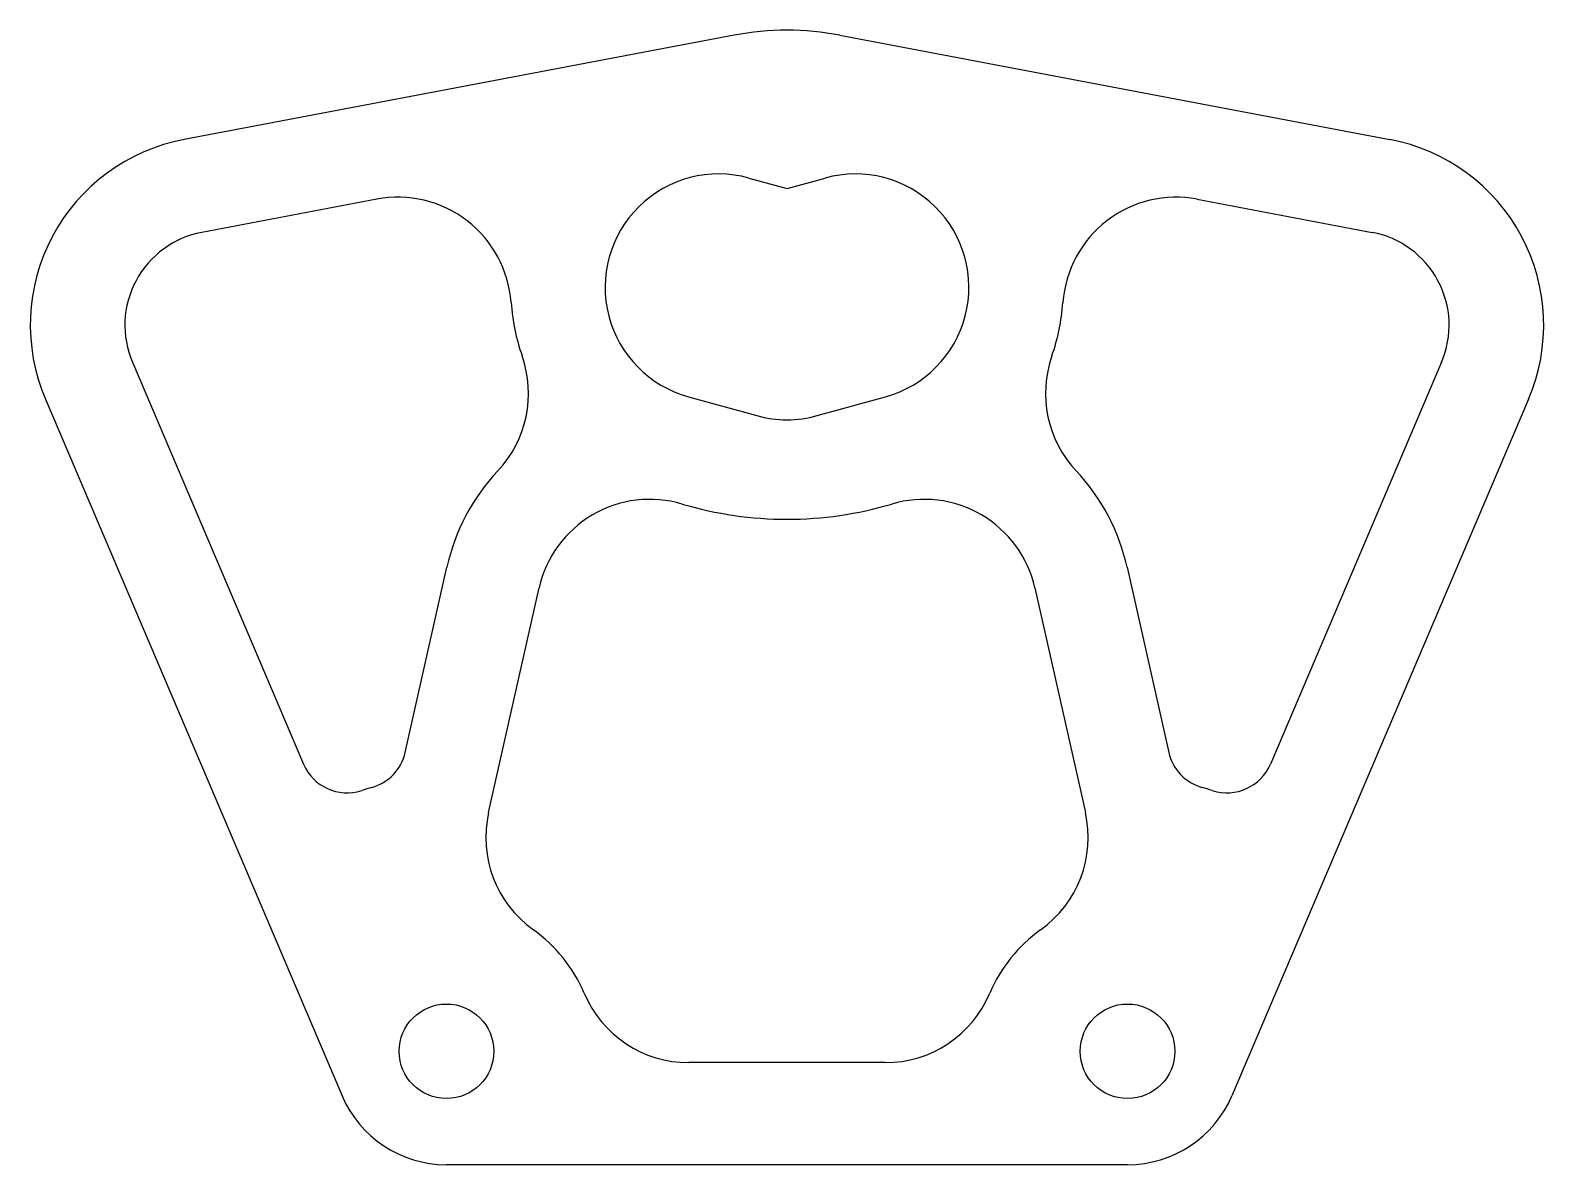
# Model space of a CAD drawing. Extents: x -20 to 20, y -34 to -4.
import ezdxf

# ---------------------------------------------------------------- set-up
doc = ezdxf.new("R2010")
doc.units = 0
doc.layers.add('48', color=7, linetype='CONTINUOUS')

msp = doc.modelspace()

# ---------------------------------------------------------------- linework, layer by layer
at = {"layer": '48', "color": 163, "linetype": 'CONTINUOUS'}
for p, q in [((-1.397373, -4.131327, -21.5), (-15.931582, -6.887551, -21.5)), ((1.397373, -4.131327, -21.5), (15.931582, -6.887551, -21.5)), ((-1.007432, -7.908607, -21.5), (0, -8.187313, -21.5)), ((0, -8.187313, -21.5), (1.007432, -7.908607, -21.5)), ((-10.844023, -8.467317, -21.5), (-15.465791, -9.343776, -21.5)), ((10.844023, -8.467317, -21.5), (15.465791, -9.343776, -21.5)), ((-17.300236, -12.779241, -21.5), (-12.776479, -23.405548, -21.5)), ((17.300236, -12.779241, -21.5), (12.776479, -23.405548, -21.5)), ((-19.600473, -13.758481, -21.5), (-11.760284, -32.175089, -21.5)), ((-2.607241, -13.691393, -21.5), (-0.799904, -14.191393, -21.5)), ((0.799904, -14.191393, -21.5), (2.607241, -13.691393, -21.5)), ((19.600473, -13.758481, -21.5), (11.760284, -32.175089, -21.5)), ((-10.091267, -23.094519, -21.5), (-8.989197, -18.196431, -21.5)), ((8.989197, -18.196431, -21.5), (10.091267, -23.094519, -21.5)), ((-7.886905, -24.686244, -21.5), (-6.550173, -18.745212, -21.5)), ((6.550173, -18.745212, -21.5), (7.886905, -24.686244, -21.5)), ((2.5959, -31.3, -21.5), (-2.5959, -31.3, -21.5)), ((9, -34, -21.5), (-9, -34, -21.5))]:
    msp.add_line(p, q, dxfattribs=at)
for centre in [(-9, -31, -21.5), (9, -31, -21.5)]:
    msp.add_circle(centre, 1.25, dxfattribs=at)
for centre, radius, start, end in [((0, -11.5, -21.5), 7.5, 79.262105, 100.737895), ((-15, -11.8, -21.5), 5, 100.737895, 203.060085), ((15, -11.8, -21.5), 5, 336.939915, 79.262105), ((-1.807336, -10.8, -21.5), 3, 74.535883, 254.535883), ((1.807336, -10.8, -21.5), 3, 285.464117, 105.464117), ((-10.285074, -11.414787, -21.5), 3, 4.147701, 100.737895), ((10.285074, -11.414787, -21.5), 3, 79.262105, 175.852299), ((-15, -11.8, -21.5), 2.5, 100.737895, 203.060085), ((15, -11.8, -21.5), 2.5, 336.939915, 79.262105), ((-1.807336, -10.8, -21.5), 5.5, 184.147701, 199.229645), ((1.807336, -10.8, -21.5), 5.5, 340.770355, 355.852299), ((-9.833088, -13.599519, -21.5), 3, 316.933211, 19.229645), ((9.833088, -13.599519, -21.5), 3, 160.770355, 223.066789), ((0, -11.3, -21.5), 3, 254.535883, 285.464117), ((-3.623343, -19.403748, -21.5), 5.5, 136.933211, 167.319617), ((3.623343, -19.403748, -21.5), 5.5, 12.680383, 43.066789), ((-3.623343, -19.403748, -21.5), 3, 73.423061, 167.319617), ((0, -7.231592, -21.5), 9.7, 253.423061, 286.576939), ((3.623343, -19.403748, -21.5), 3, 12.680383, 106.576939), ((-11.310779, -22.820128, -21.5), 1.25, 285.77476, 347.319617), ((11.310779, -22.820128, -21.5), 1.25, 192.680383, 254.22524), ((-11.626361, -22.915928, -21.5), 1.25, 203.060085, 287.997992), ((11.626361, -22.915928, -21.5), 1.25, 252.002008, 336.939915), ((-9, -31, -21.5), 7.25, 105.77476, 107.997992), ((9, -31, -21.5), 7.25, 72.002008, 74.22524), ((-4.960076, -25.34478, -21.5), 3, 167.319617, 234.45909), ((4.960076, -25.34478, -21.5), 3, 305.54091, 12.680383), ((-9, -31, -21.5), 3.95, 22.860526, 54.45909), ((9, -31, -21.5), 3.95, 125.54091, 157.139474), ((-2.5959, -28.3, -21.5), 3, 202.860526, 270), ((2.5959, -28.3, -21.5), 3, 270, 337.139474), ((-9, -31, -21.5), 3, 203.060085, 270), ((9, -31, -21.5), 3, 270, 336.939915)]:
    msp.add_arc(centre, radius, start, end, dxfattribs=at)

doc.saveas('drawing.dxf')
